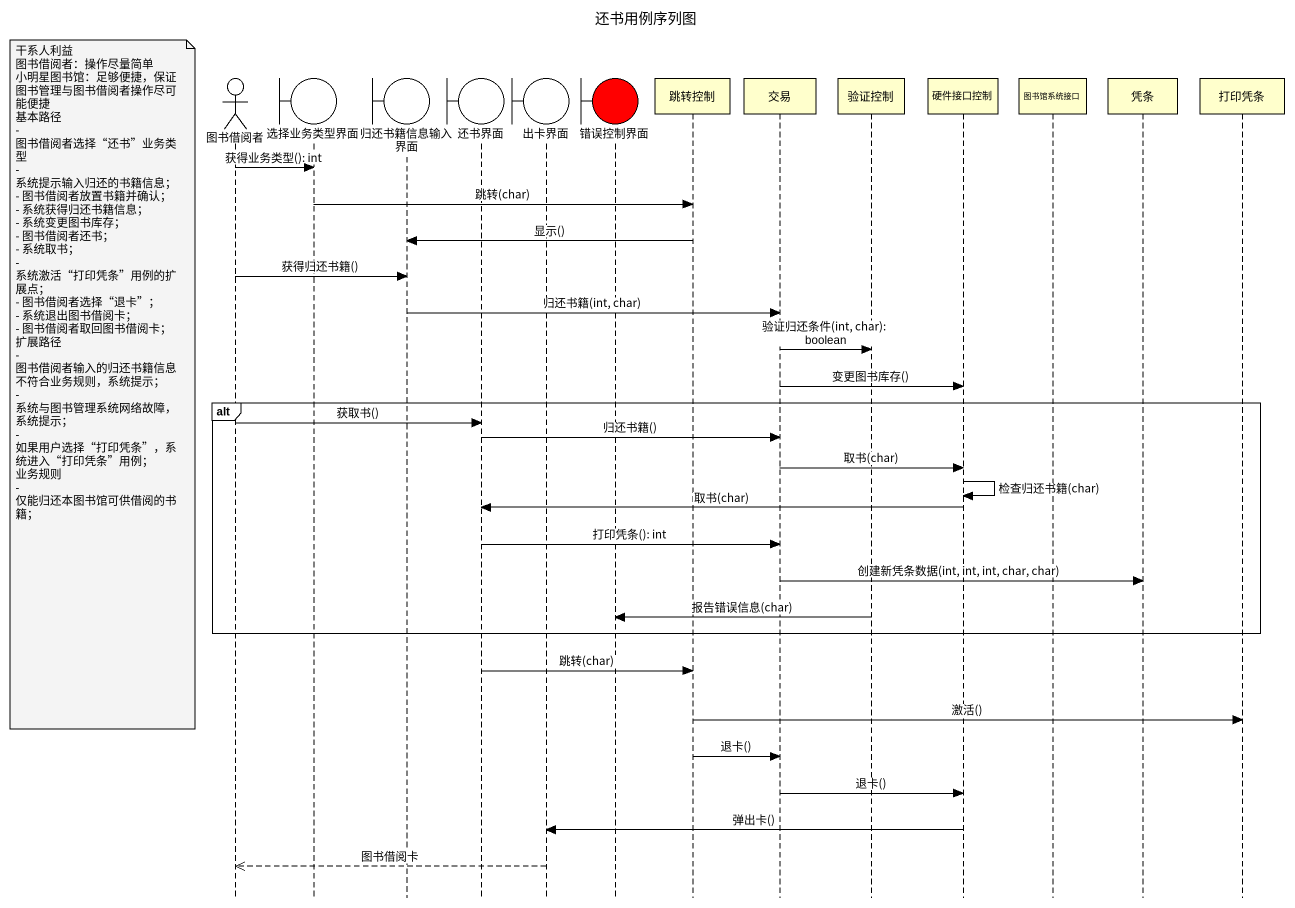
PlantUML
@startuml
title 还书用例序列图
hide footbox
actor 图书借阅者
boundary 选择业务类型界面
boundary 归还书籍信息输入界面
boundary 还书界面
boundary 出卡界面
boundary 错误控制界面 #FF0000
participant 跳转控制
participant 交易
participant 验证控制
participant 硬件接口控制
participant 图书馆系统接口
participant 凭条
participant 打印凭条

图书借阅者 -> 选择业务类型界面 : 获得业务类型(): int
选择业务类型界面 -> 跳转控制 : 跳转(char)
跳转控制 -> 归还书籍信息输入界面 : 显示()
图书借阅者 -> 归还书籍信息输入界面 : 获得归还书籍()
归还书籍信息输入界面 -> 交易 : 归还书籍(int, char)
交易 -> 验证控制 : 验证归还条件(int, char): boolean
note left of 图书借阅者
  干系人利益
  图书借阅者：操作尽量简单
  小明星图书馆：足够便捷，保证图书管理与图书借阅者操作尽可能便捷
  基本路径
  - 图书借阅者选择“还书”业务类型
  - 系统提示输入归还的书籍信息；
  - 图书借阅者放置书籍并确认；
  - 系统获得归还书籍信息；
  - 系统变更图书库存；
  - 图书借阅者还书；
  - 系统取书；
  - 系统激活“打印凭条”用例的扩展点；
  - 图书借阅者选择“退卡”；
  - 系统退出图书借阅卡；
  - 图书借阅者取回图书借阅卡；
  扩展路径
  - 图书借阅者输入的归还书籍信息不符合业务规则，系统提示；
  - 系统与图书管理系统网络故障，系统提示；
  - 如果用户选择“打印凭条”，系统进入“打印凭条”用例；
  业务规则
  - 仅能归还本图书馆可供借阅的书籍；
end note
交易 -> 硬件接口控制 : 变更图书库存()
alt
  图书借阅者 -> 还书界面 : 获取书()
  还书界面 -> 交易 : 归还书籍()
  交易 -> 硬件接口控制 : 取书(char)
  硬件接口控制 -> 硬件接口控制 : 检查归还书籍(char)
  硬件接口控制 -> 还书界面 : 取书(char)
  还书界面 -> 交易 : 打印凭条(): int
  交易 -> 凭条 : 创建新凭条数据(int, int, int, char, char)
  验证控制 -> 错误控制界面 : 报告错误信息(char)
end
还书界面 -> 跳转控制 : 跳转(char)
跳转控制 -> 打印凭条 : 激活()
跳转控制 -> 交易 : 退卡()
交易 -> 硬件接口控制 : 退卡()
硬件接口控制 -> 出卡界面 : 弹出卡()
出卡界面 -->> 图书借阅者 : 图书借阅卡
@enduml
